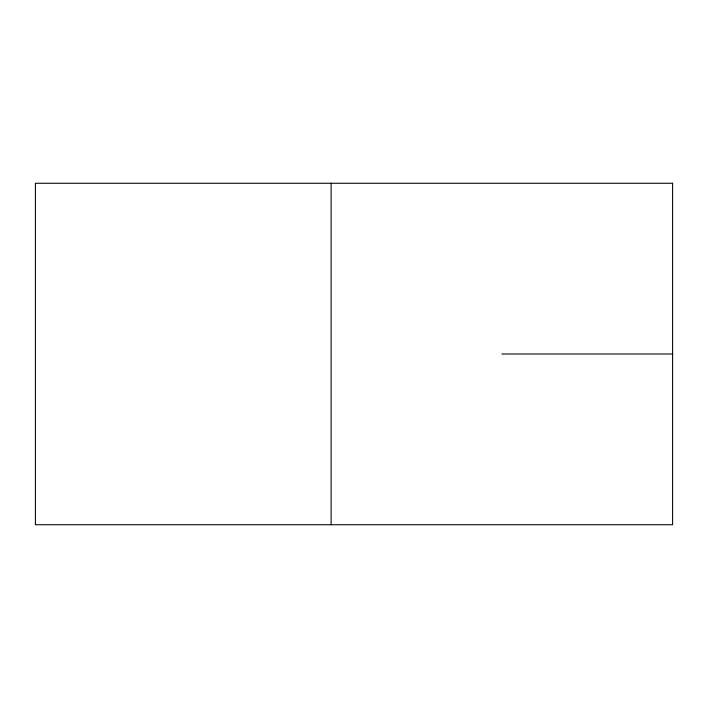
<?xml version="1.0" encoding="UTF-8"?>
<svg xmlns="http://www.w3.org/2000/svg" width="708" height="708" viewBox="0 0 708 708"><rect width="100%" height="100%" fill="white"/><g stroke="black" fill="none" stroke-linecap="round" stroke-linejoin="round"><path stroke-width="1.06" d="M501.866 354L672.6 354M331.123 183.266L331.123 524.734M672.6 183.266L35.4 183.266L35.4 524.734L672.6 524.734L672.6 183.266"/></g></svg>
